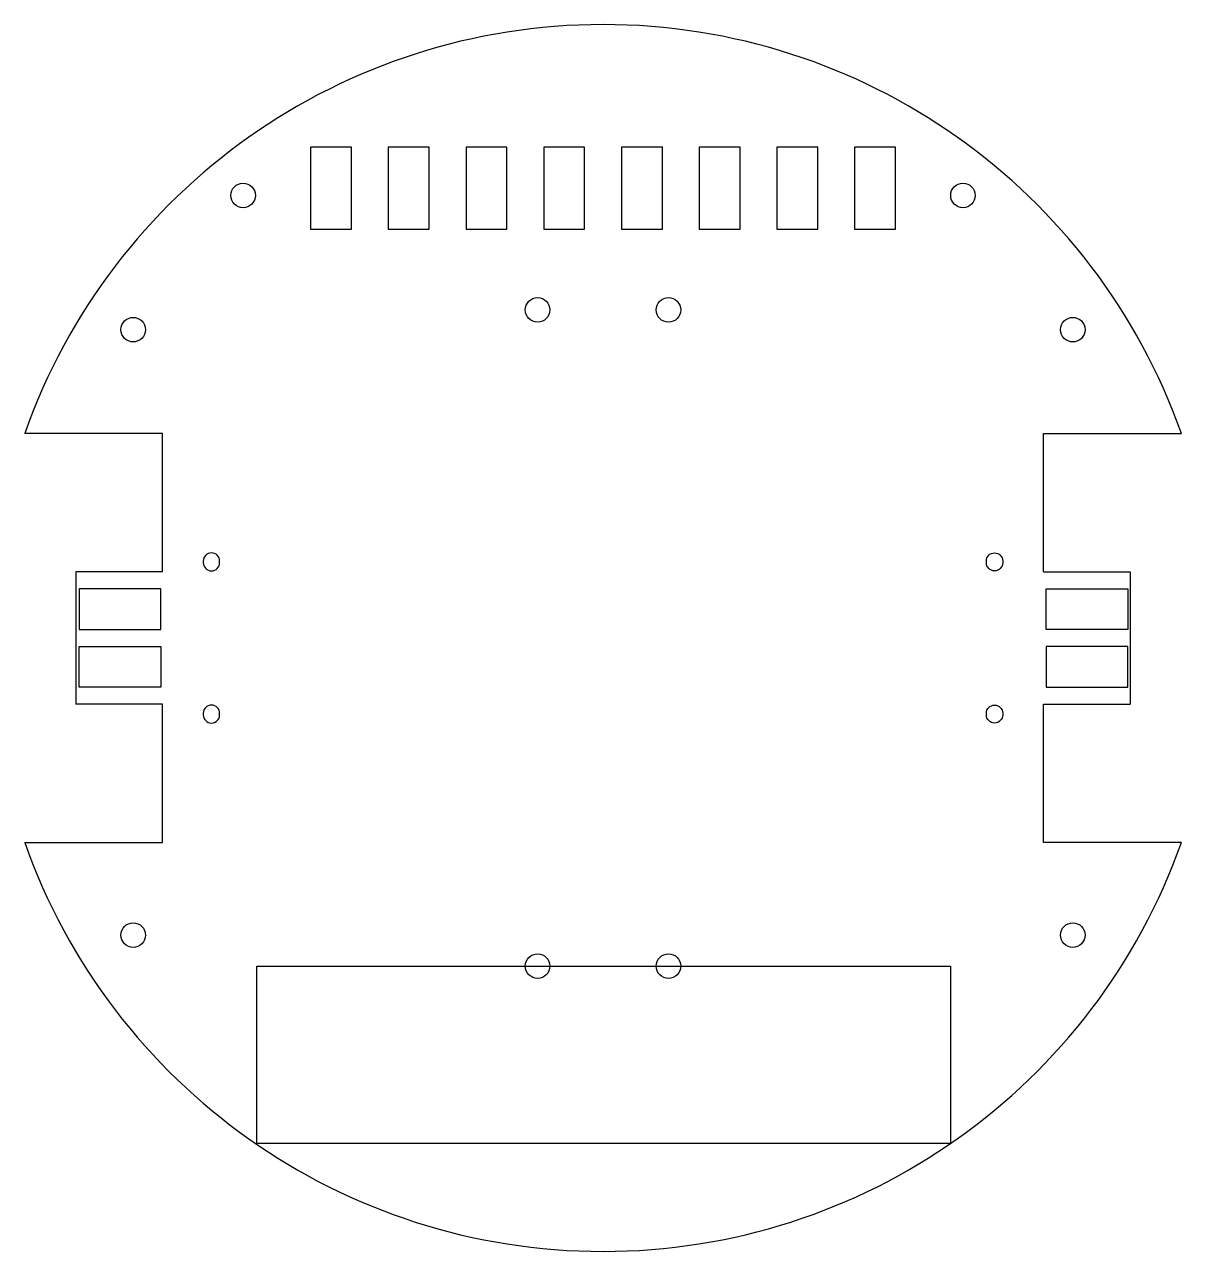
# Model space of a CAD drawing. Header units: millimetres. Extents: x -487 to -345, y 466 to 616.
import ezdxf

# ---------------------------------------------------------------- set-up
doc = ezdxf.new("R2010")
doc.units = ezdxf.units.MM
doc.header["$MEASUREMENT"] = 0

msp = doc.modelspace()

# ---------------------------------------------------------------- linework, layer by layer
for p, q in [((-469.65, 549.57), (-480.25, 549.57)), ((-480.25, 549.57), (-480.25, 533.37)), ((-361.92, 549.57), (-351.32, 549.57)), ((-351.32, 549.57), (-351.32, 533.37)), ((-469.65, 533.37), (-480.25, 533.37)), ((-361.92, 533.37), (-351.32, 533.37))]:
    msp.add_line(p, q)
for points in [[(-451.53, 591.44), (-446.53, 591.44), (-446.53, 601.44), (-451.53, 601.44)], [(-442.03, 591.44), (-437.03, 591.44), (-437.03, 601.44), (-442.03, 601.44)], [(-432.53, 591.44), (-427.53, 591.44), (-427.53, 601.44), (-432.53, 601.44)], [(-423.03, 591.44), (-418.03, 591.44), (-418.03, 601.44), (-423.03, 601.44)], [(-413.53, 591.44), (-408.53, 591.44), (-408.53, 601.44), (-413.53, 601.44)], [(-404.03, 591.44), (-399.03, 591.44), (-399.03, 601.44), (-404.03, 601.44)], [(-394.53, 591.44), (-389.53, 591.44), (-389.53, 601.44), (-394.53, 601.44)], [(-385.03, 591.44), (-380.03, 591.44), (-380.03, 601.44), (-385.03, 601.44)], [(-469.83, 542.49), (-469.83, 547.49), (-479.83, 547.49), (-479.83, 542.49)], [(-361.61, 542.49), (-361.61, 547.49), (-351.61, 547.49), (-351.61, 542.49)], [(-469.83, 540.44), (-469.83, 535.44), (-479.83, 535.44), (-479.83, 540.44)], [(-361.61, 540.44), (-361.61, 535.44), (-351.61, 535.44), (-351.61, 540.44)], [(-458.1, 501.36), (-373.29, 501.36), (-373.29, 479.67), (-458.1, 479.67)]]:
    msp.add_lwpolyline(points, close=True)
for points in [[(-469.65, 549.57), (-469.65, 566.47), (-486.5, 566.47)], [(-361.92, 549.57), (-361.92, 566.47), (-345.07, 566.47)], [(-486.49, 516.47), (-469.65, 516.47), (-469.65, 533.37)], [(-345.08, 516.47), (-361.92, 516.47), (-361.92, 533.37)]]:
    msp.add_lwpolyline(points)
for points in [[(-462.65, 550.87, 1), (-464.65, 550.87), (-464.65, 550.67, 1), (-462.65, 550.67)], [(-368.92, 550.87, -1), (-366.92, 550.87), (-366.92, 550.67, -1), (-368.92, 550.67)], [(-462.65, 532.27, 1), (-464.65, 532.27), (-464.65, 532.07, 1), (-462.65, 532.07)], [(-368.92, 532.27, -1), (-366.92, 532.27), (-366.92, 532.07, -1), (-368.92, 532.07)]]:
    msp.add_lwpolyline(points, format="xyb", close=True)
for centre in [(-459.78, 595.56), (-371.78, 595.56), (-423.78, 581.57), (-407.78, 581.57), (-473.22, 579.15), (-358.35, 579.15), (-473.22, 505.15), (-358.35, 505.15), (-423.78, 501.36), (-407.78, 501.36)]:
    msp.add_circle(centre, 1.5)
for centre, start, end in [((-415.78, 541.44), 19.4883, 160.5117), ((-415.78, 541.49), 199.4883, 340.5117)]:
    msp.add_arc(centre, 75, start, end)

doc.saveas('drawing.dxf')
